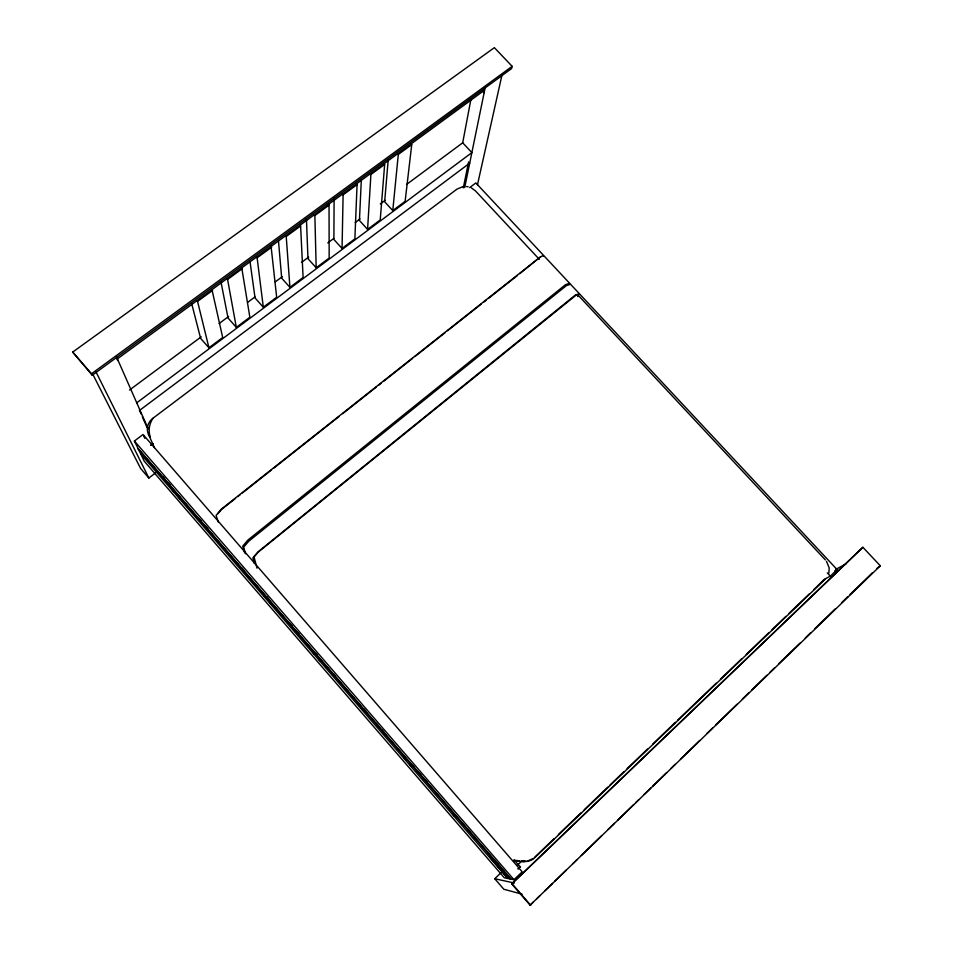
<?xml version="1.0" encoding="UTF-8"?>
<svg xmlns="http://www.w3.org/2000/svg" width="953" height="953" viewBox="0 0 953 953"><rect width="100%" height="100%" fill="white"/><g stroke="black" fill="none" stroke-linecap="round" stroke-linejoin="round"><path stroke-width="1.43" d="M334.11 198.343L333.884 239.465L342.056 248.447L354.873 238.881L357.065 184.632L356.422 183.941M342.056 248.447L343.104 194.853L342.461 194.15M361.342 179.498L359.436 220.488L367.584 229.387L380.223 219.964L384.655 164.428L384.023 163.737M367.584 229.387L370.908 174.494L370.276 173.803M388.228 159.485L384.655 201.774L392.767 210.589L405.12 201.381L411.732 144.606L411.1 143.927M392.767 210.589L398.306 154.434L411.732 144.606M406.574 184.453L462.693 142.807L470.889 99.469M828.872 573.122L829.181 567.905L826.525 561.329M463.325 187.836L468.59 161.891M118.22 360.734L116.897 359.233L482.897 91.381L483.481 88.522M464.707 187.562L485.315 87.009M477.441 184.882L502.028 74.822M512.154 66.329L511.642 68.521L92.25 375.244L72.702 352.086L494.369 47.65L512.154 66.329L91.5 373.755L92.25 375.244M577.625 296.526L578.828 293.881L575.35 295.049L258.013 551.882L252.867 557.85L254.403 563.509M543.698 256.274L542.174 256.023L540.029 257.203L519.778 273.642M217.951 513.667L221.477 509.51L235.462 498.455M823.523 580.127L813.814 589.609M530.13 905.171L880.298 565.796L862.882 547.272L511.725 883.872L530.13 905.171L533.335 902.062M536.539 898.953L539.732 895.844M545.068 890.662L552.526 883.419M554.658 881.346L566.392 869.958M572.789 863.74L577.053 859.594M581.318 855.46L601.581 835.781M607.978 829.563L614.375 823.356M617.58 820.247L633.578 804.713M635.711 802.64L638.903 799.531M644.24 794.361L650.637 788.143M652.769 786.07L666.635 772.609M670.9 768.463L675.165 764.33M680.49 759.148L699.693 740.505M707.15 733.262L712.487 728.08M715.679 724.971L737.014 704.255M742.339 699.085L748.736 692.867M751.941 689.758L766.867 675.26M770.072 672.151L774.336 668.017M778.601 663.872L799.924 643.156M805.261 637.986L810.586 632.804M814.851 628.658L835.114 608.979M841.511 602.772L847.908 596.554M850.04 594.481L872.436 572.741M876.7 568.596L880.298 565.796M534.812 857.128L554.134 838.604M558.422 834.494L580.961 812.885M584.177 809.8L607.788 787.166M609.932 785.105L623.881 771.727M627.098 768.642L647.48 749.094M652.853 743.948L675.379 722.338M677.535 720.277L716.156 683.241M720.456 679.132L741.91 658.547M746.211 654.437L768.737 632.828M771.966 629.742L785.915 616.365M789.132 613.279L809.514 593.731M825.465 578.947L535.074 857.438C529.475 863.263 520.719 861.607 513.643 860.583M507.794 878.463L140.699 453.902L144.284 461.24L504.28 877.749L513.977 879.714L522.196 871.828L143.045 434.497L134.409 441.025L138.102 448.601L510.343 878.976L494.154 859.558M823.964 579.543L830.313 576.148L837.139 569.608L475.869 182.928L469.662 187.622M511.725 883.872L862.882 547.272M517.265 865.336L521.565 861.226M507.675 878.44L489.628 856.747M518.015 868.922L520.231 866.873L518.253 868.779M522.065 894.152L503.815 889.244L494.726 878.726L501.159 872.591M540.029 257.203L221.084 509.355L216.093 515.454L218.404 522.065M237.785 496.608L240.12 494.762M242.455 492.927L271.581 469.889M273.916 468.042L339.161 416.449M342.663 413.685L376.447 386.966M378.782 385.119L381.117 383.285M383.44 381.438L412.578 358.399M414.9 356.565L445.194 332.609M447.529 330.762L481.325 304.043M483.647 302.208L485.982 300.362M488.317 298.515L517.443 275.488M92.846 374.35L140.603 468.459L148.859 478.025L155.589 472.855M151.003 445.087L153.088 443.502M150.884 445.349L153.147 443.633M138.102 448.601L140.699 453.902M150.383 437.26A14.295 13.223 -9.6 0 1 147.334 429.148L147.81 425.634A14.938 13.818 -9.5 0 1 153.016 418.188L457.035 189.075L463.098 186.597M139.96 410.112L469.722 163.106M191.791 304.043L200.63 338.375L208.945 347.785L222.692 337.529L211.971 289.652M221.036 282.207L228.041 318.028L236.332 327.356L249.865 317.242L241.752 267.864M250.091 262.123L255.059 297.967L263.314 307.211L276.668 297.241L271.081 246.398M278.514 241.323L281.695 278.193L289.926 287.341L303.102 277.514L300.6 225.968L299.957 225.265M306.437 218.94L307.974 258.692L316.182 267.757L329.166 258.072L329.047 205.145L328.404 204.442M136.744 402.809L471.878 152.599L462.693 142.807M129.537 390.003L201.19 336.85M219.095 323.555L228.649 316.467M247.756 302.292L254.927 296.979M275.226 281.909L282.386 276.596M301.493 262.42L308.653 257.107M327.761 242.932L333.729 238.5M355.231 222.549L360.008 218.999M380.307 203.942L385.083 200.392M208.945 347.785L197.557 301.41L212.626 290.379M236.332 327.356L227.576 279.443L242.407 268.579M263.314 307.211L257.119 257.81L271.724 247.113M289.926 287.341L286.222 236.499L300.6 225.968M316.182 267.757L314.871 215.521L329.047 205.145M343.104 194.853L357.065 184.632M370.908 174.494L384.655 164.428M533.299 858.403L527.986 860.881M835.745 569.406L846.121 563.795M834.709 570.918L837.139 569.608M521.255 860.976L526.068 861.19M570.013 284.447L566.487 285.555L248.745 541.221L243.634 547.213L245.576 553.8M569.132 283.506L565.606 284.602L247.816 540.148L242.717 546.152L244.671 552.764M513.655 860.225L519.349 860.773M522.363 861.441L524.305 861.643M522.208 861.035L524.126 861.25M466.493 186.526L468.185 186.8M510.677 878.654L138.233 448.851M494.726 878.726L514.37 883.038M471.401 187.908L475.44 190.874L539.327 259.323M482.897 91.381L484.148 92.703M825.381 559.935L577.78 294.834L576.577 294.751L258.37 551.99L254.046 557.005L257.036 568.179M827.275 572.896L830.313 576.148M397.675 153.755L398.306 154.434M314.24 214.818L314.871 215.521M285.578 235.796L286.222 236.499M256.476 257.084L257.119 257.81M226.921 278.717L227.576 279.443M196.914 300.683L197.557 301.41M514.334 860.13L520.231 866.873M72.702 352.086L91.5 373.755M134.409 441.025L513.977 879.714M162.76 476.417L164.869 478.978M168.586 483.159L170.527 485.411M198.951 518.384L200.904 520.636M205.777 526.27L207.718 528.522M241.8 567.917L243.754 570.168M266.745 596.638L268.686 598.889M290.486 624.203L292.44 626.455M297.3 632.089L299.254 634.341M315.336 652.817L317.278 655.068M333.336 673.735L335.277 675.987M363.927 708.996L365.869 711.248M376.173 723.279L378.127 725.531M382.022 730.034L383.964 732.285M412.518 765.176L414.46 767.427M419.022 772.812L420.964 775.063M424.859 779.566L426.813 781.817M467.709 829.098L469.662 831.35M473.546 835.852L475.499 838.104M172.302 489.902L174.256 492.153M178.044 496.43L180.093 498.907M220.953 546.164L222.907 548.416M263.767 595.673L265.72 597.924M269.568 602.272L271.557 604.678M312.417 651.816L314.371 654.187M318.254 658.571L320.208 660.941M361.104 708.115L363.022 710.45M403.941 757.659L405.835 759.97M409.73 764.473L411.672 766.712M452.544 813.981L454.569 816.209M512.249 883.991L530.726 905.35M96.086 372.087L148.859 478.025M143.641 435.771L144.82 438.344M148.454 434.282L154.41 447.648M139.376 410.1L141.151 414.114M142.331 416.806L147.072 427.528M116.504 356.839L148.203 428.826M150.348 437.272A23.956 22.193 -9 0 1 153.052 418.2"/></g></svg>
